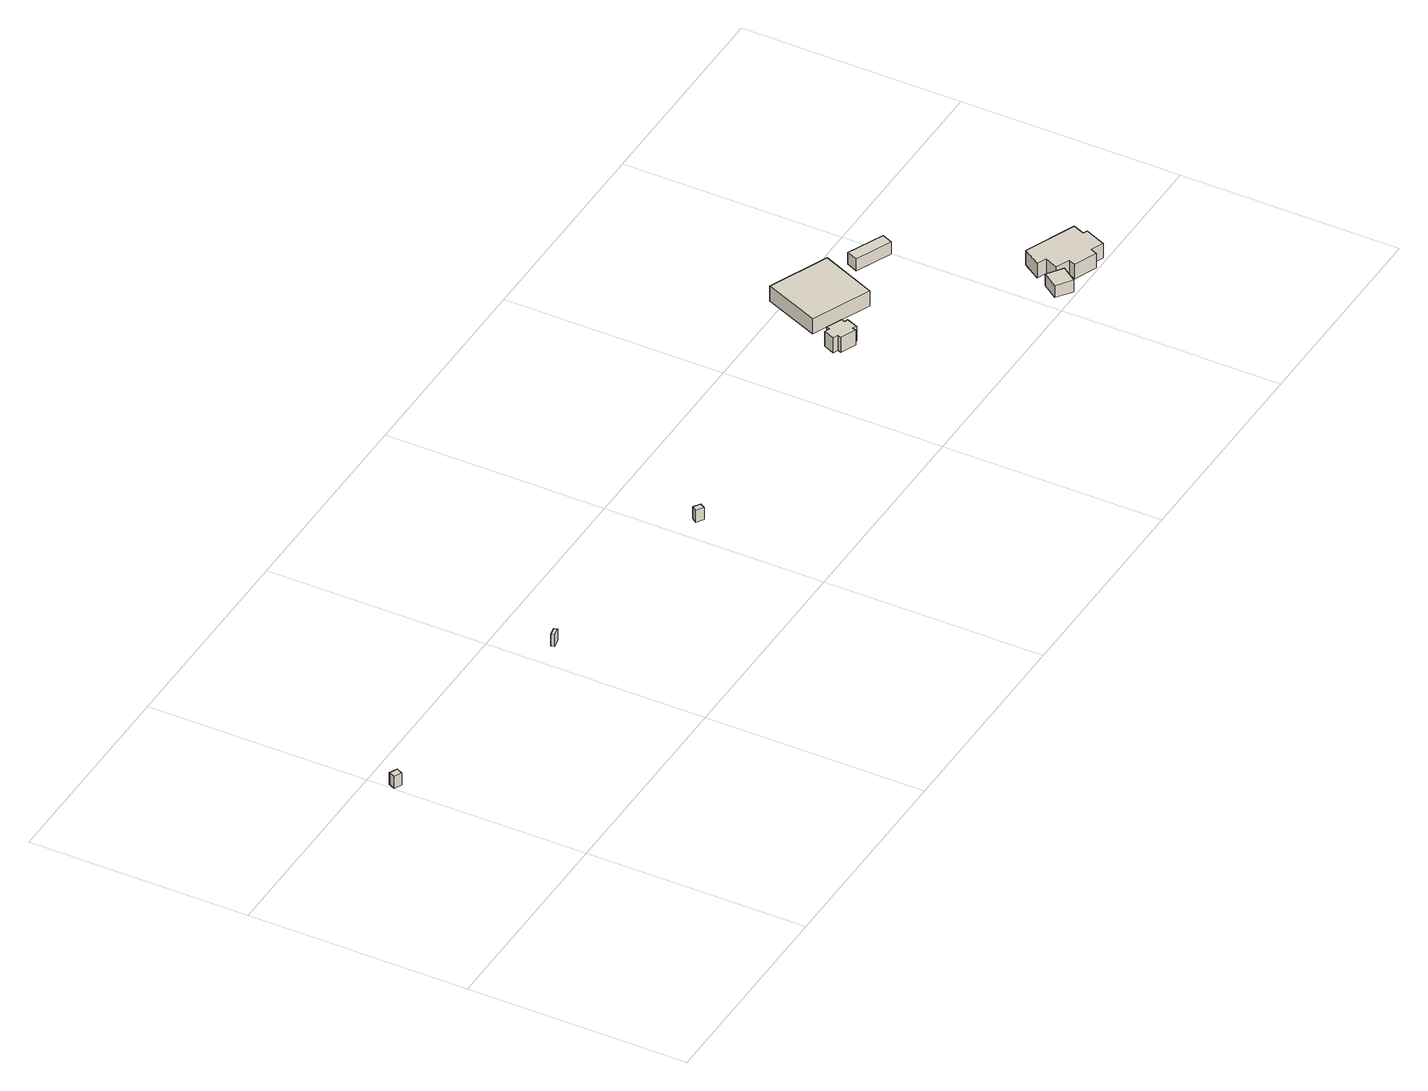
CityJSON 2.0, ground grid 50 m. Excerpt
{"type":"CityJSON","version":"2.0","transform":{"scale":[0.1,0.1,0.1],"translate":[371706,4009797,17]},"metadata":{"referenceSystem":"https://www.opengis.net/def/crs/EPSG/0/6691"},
"CityObjects":{
"building1":{"type":"Building","attributes":{"枝番":1,"利根川水系渡良瀬川洪水浸水想定区域（想定最大規模）.規模":"L2","利根川水系渡良瀬川洪水浸水想定区域（想定最大規模）.浸水ランク":"2","利根川水系渡良瀬川洪水浸水想定区域（想定最大規模）.浸水深":0.97,"利根川水系渡良瀬川洪水浸水想定区域（想定最大規模）.継続時間":11.3,"利根川水系利根川洪水浸水想定区域（計画規模）.規模":"L1","利根川水系利根川洪水浸水想定区域（計画規模）.浸水ランク":"3","利根川水系利根川洪水浸水想定区域（計画規模）.浸水深":3.04,"利根川水系利根川洪水浸水想定区域（想定最大規模）.規模":"L2","利根川水系利根川洪水浸水想定区域（想定最大規模）.浸水ランク":"3","利根川水系利根川洪水浸水想定区域（想定最大規模）.浸水深":4.11,"利根川水系谷田川洪水浸水想定区域（想定最大規模）.規模":"L2","利根川水系谷田川洪水浸水想定区域（想定最大規模）.浸水ランク":"2","利根川水系谷田川洪水浸水想定区域（想定最大規模）.浸水深":0.712,"利根川水系谷田川洪水浸水想定区域（想定最大規模）.継続時間":10.3,"usage":"451","BuildingDetails.prefecture":"10","BuildingDetails.city":"10207","BuildingDetails.surveyYear":2016},"geometry":[{"type":"Solid","lod":"1","boundaries":[[[[0,1,2,3]],[[2,4,5,3]],[[1,6,4,2]],[[0,7,6,1]],[[3,5,7,0]],[[4,6,7,5]]]]}]},
"building2":{"type":"Building","attributes":{"枝番":1,"利根川水系渡良瀬川洪水浸水想定区域（想定最大規模）.規模":"L2","利根川水系渡良瀬川洪水浸水想定区域（想定最大規模）.浸水ランク":"2","利根川水系渡良瀬川洪水浸水想定区域（想定最大規模）.浸水深":1.26,"利根川水系渡良瀬川洪水浸水想定区域（想定最大規模）.継続時間":2.7,"利根川水系利根川洪水浸水想定区域（計画規模）.規模":"L1","利根川水系利根川洪水浸水想定区域（計画規模）.浸水ランク":"3","利根川水系利根川洪水浸水想定区域（計画規模）.浸水深":3.34,"利根川水系利根川洪水浸水想定区域（想定最大規模）.規模":"L2","利根川水系利根川洪水浸水想定区域（想定最大規模）.浸水ランク":"3","利根川水系利根川洪水浸水想定区域（想定最大規模）.浸水深":4.41,"利根川水系谷田川洪水浸水想定区域（想定最大規模）.規模":"L2","利根川水系谷田川洪水浸水想定区域（想定最大規模）.浸水ランク":"2","利根川水系谷田川洪水浸水想定区域（想定最大規模）.浸水深":1.01,"BuildingDetails.prefecture":"10","BuildingDetails.city":"10207"},"geometry":[{"type":"Solid","lod":"1","boundaries":[[[[8,9,10,11]],[[10,12,13,11]],[[9,14,12,10]],[[8,15,14,9]],[[11,13,15,8]],[[12,14,15,13]]]]}]},
"building3":{"type":"Building","attributes":{"枝番":1,"利根川水系渡良瀬川洪水浸水想定区域（想定最大規模）.規模":"L2","利根川水系渡良瀬川洪水浸水想定区域（想定最大規模）.浸水ランク":"2","利根川水系渡良瀬川洪水浸水想定区域（想定最大規模）.浸水深":0.66,"利根川水系利根川洪水浸水想定区域（計画規模）.規模":"L1","利根川水系利根川洪水浸水想定区域（計画規模）.浸水ランク":"2","利根川水系利根川洪水浸水想定区域（計画規模）.浸水深":2.74,"利根川水系利根川洪水浸水想定区域（想定最大規模）.規模":"L2","利根川水系利根川洪水浸水想定区域（想定最大規模）.浸水ランク":"3","利根川水系利根川洪水浸水想定区域（想定最大規模）.浸水深":3.81,"利根川水系谷田川洪水浸水想定区域（想定最大規模）.規模":"L2","利根川水系谷田川洪水浸水想定区域（想定最大規模）.浸水ランク":"1","利根川水系谷田川洪水浸水想定区域（想定最大規模）.浸水深":0.407,"usage":"451","BuildingDetails.prefecture":"10","BuildingDetails.city":"10207","BuildingDetails.surveyYear":2016},"geometry":[{"type":"Solid","lod":"1","boundaries":[[[[16,17,18,19]],[[18,20,21,19]],[[17,22,20,18]],[[16,23,22,17]],[[19,21,23,16]],[[20,22,23,21]]]]}]},
"building4":{"type":"Building","attributes":{"枝番":1,"利根川水系渡良瀬川洪水浸水想定区域（想定最大規模）.規模":"L2","利根川水系渡良瀬川洪水浸水想定区域（想定最大規模）.浸水ランク":"2","利根川水系渡良瀬川洪水浸水想定区域（想定最大規模）.浸水深":0.85,"利根川水系利根川洪水浸水想定区域（計画規模）.規模":"L1","利根川水系利根川洪水浸水想定区域（計画規模）.浸水ランク":"2","利根川水系利根川洪水浸水想定区域（計画規模）.浸水深":1.23,"利根川水系利根川洪水浸水想定区域（想定最大規模）.規模":"L2","利根川水系利根川洪水浸水想定区域（想定最大規模）.浸水ランク":"2","利根川水系利根川洪水浸水想定区域（想定最大規模）.浸水深":2.31,"利根川水系谷田川洪水浸水想定区域（想定最大規模）.規模":"L2","利根川水系谷田川洪水浸水想定区域（想定最大規模）.浸水ランク":"2","利根川水系谷田川洪水浸水想定区域（想定最大規模）.浸水深":0.605,"usage":"422","measuredHeight":4,"BuildingDetails.prefecture":"10","BuildingDetails.city":"10207","BuildingDetails.surveyYear":2016},"geometry":[{"type":"Solid","lod":"1","boundaries":[[[[24,25,26,27,28,29,30,31,32,33,34,35]],[[34,36,37,35]],[[33,38,36,34]],[[32,39,38,33]],[[31,40,39,32]],[[30,41,40,31]],[[29,42,41,30]],[[28,43,42,29]],[[27,44,43,28]],[[26,45,44,27]],[[25,46,45,26]],[[24,47,46,25]],[[35,37,47,24]],[[36,38,39,40,41,42,43,44,45,46,47,37]]]]}]},
"building5":{"type":"Building","attributes":{"枝番":1,"利根川水系利根川洪水浸水想定区域（計画規模）.規模":"L1","利根川水系利根川洪水浸水想定区域（計画規模）.浸水ランク":"2","利根川水系利根川洪水浸水想定区域（計画規模）.浸水深":1.53,"利根川水系利根川洪水浸水想定区域（想定最大規模）.規模":"L2","利根川水系利根川洪水浸水想定区域（想定最大規模）.浸水ランク":"2","利根川水系利根川洪水浸水想定区域（想定最大規模）.浸水深":2.62,"usage":"422","measuredHeight":5.2,"BuildingDetails.prefecture":"10","BuildingDetails.city":"10207","BuildingDetails.surveyYear":2016},"geometry":[{"type":"Solid","lod":"1","boundaries":[[[[48,49,50,51]],[[50,52,53,51]],[[49,54,52,50]],[[48,55,54,49]],[[51,53,55,48]],[[52,54,55,53]]]]}]},
"building6":{"type":"Building","attributes":{"枝番":1,"利根川水系渡良瀬川洪水浸水想定区域（想定最大規模）.規模":"L2","利根川水系渡良瀬川洪水浸水想定区域（想定最大規模）.浸水ランク":"1","利根川水系渡良瀬川洪水浸水想定区域（想定最大規模）.浸水深":0.35,"利根川水系利根川洪水浸水想定区域（計画規模）.規模":"L1","利根川水系利根川洪水浸水想定区域（計画規模）.浸水ランク":"2","利根川水系利根川洪水浸水想定区域（計画規模）.浸水深":2.43,"利根川水系利根川洪水浸水想定区域（想定最大規模）.規模":"L2","利根川水系利根川洪水浸水想定区域（想定最大規模）.浸水ランク":"3","利根川水系利根川洪水浸水想定区域（想定最大規模）.浸水深":3.52,"利根川水系谷田川洪水浸水想定区域（想定最大規模）.規模":"L2","利根川水系谷田川洪水浸水想定区域（想定最大規模）.浸水ランク":"1","利根川水系谷田川洪水浸水想定区域（想定最大規模）.浸水深":0.202,"measuredHeight":3.2,"BuildingDetails.prefecture":"10","BuildingDetails.city":"10207"},"geometry":[{"type":"Solid","lod":"1","boundaries":[[[[56,57,58,59]],[[58,60,61,59]],[[57,62,60,58]],[[56,63,62,57]],[[59,61,63,56]],[[60,62,63,61]]]]}]},
"building7":{"type":"Building","attributes":{"枝番":1,"利根川水系利根川洪水浸水想定区域（計画規模）.規模":"L1","利根川水系利根川洪水浸水想定区域（計画規模）.浸水ランク":"2","利根川水系利根川洪水浸水想定区域（計画規模）.浸水深":1.63,"利根川水系利根川洪水浸水想定区域（想定最大規模）.規模":"L2","利根川水系利根川洪水浸水想定区域（想定最大規模）.浸水ランク":"2","利根川水系利根川洪水浸水想定区域（想定最大規模）.浸水深":2.72,"usage":"422","BuildingDetails.prefecture":"10","BuildingDetails.city":"10207","BuildingDetails.surveyYear":2016},"geometry":[{"type":"Solid","lod":"1","boundaries":[[[[64,65,66,67]],[[66,68,69,67]],[[65,70,68,66]],[[64,71,70,65]],[[67,69,71,64]],[[68,70,71,69]]]]}]},
"building8":{"type":"Building","attributes":{"枝番":1,"利根川水系渡良瀬川洪水浸水想定区域（想定最大規模）.規模":"L2","利根川水系渡良瀬川洪水浸水想定区域（想定最大規模）.浸水ランク":"1","利根川水系渡良瀬川洪水浸水想定区域（想定最大規模）.浸水深":0.25,"利根川水系利根川洪水浸水想定区域（計画規模）.規模":"L1","利根川水系利根川洪水浸水想定区域（計画規模）.浸水ランク":"2","利根川水系利根川洪水浸水想定区域（計画規模）.浸水深":2.33,"利根川水系利根川洪水浸水想定区域（想定最大規模）.規模":"L2","利根川水系利根川洪水浸水想定区域（想定最大規模）.浸水ランク":"3","利根川水系利根川洪水浸水想定区域（想定最大規模）.浸水深":3.42,"利根川水系谷田川洪水浸水想定区域（想定最大規模）.規模":"L2","利根川水系谷田川洪水浸水想定区域（想定最大規模）.浸水ランク":"1","利根川水系谷田川洪水浸水想定区域（想定最大規模）.浸水深":0.002,"usage":"411","measuredHeight":4.5,"BuildingDetails.prefecture":"10","BuildingDetails.city":"10207","BuildingDetails.surveyYear":2016},"geometry":[{"type":"Solid","lod":"1","boundaries":[[[[72,73,74,75,76,77,78,79,80,81,82,83]],[[82,84,85,83]],[[81,86,84,82]],[[80,87,86,81]],[[79,88,87,80]],[[78,89,88,79]],[[77,90,89,78]],[[76,91,90,77]],[[75,92,91,76]],[[74,93,92,75]],[[73,94,93,74]],[[72,95,94,73]],[[83,85,95,72]],[[84,86,87,88,89,90,91,92,93,94,95,85]]]]}]}
},
"vertices":[
[2,438,3],[9,453,3],[27,445,3],[19,430,3],[27,445,33],[19,430,33],[9,453,33],[2,438,33],
[559,383,2],[578,387,2],[580,379,2],[561,375,2],[580,379,32],[561,375,32],[578,387,32],[559,383,32],
[1044,315,7],[1052,327,7],[1067,317,7],[1060,305,7],[1067,317,37],[1060,305,37],[1052,327,37],[1044,315,37],
[1658,318,14],[1662,326,14],[1650,330,14],[1661,356,14],[1673,351,14],[1676,359,14],[1711,344,14],[1708,336,14],[1716,333,14],[1706,307,14],[1697,311,14],[1694,303,14],[1697,311,52],[1694,303,52],[1706,307,52],[1716,333,52],[1708,336,52],[1711,344,52],[1676,359,52],[1673,351,52],[1661,356,52],[1650,330,52],[1662,326,52],[1658,318,52],
[1682,394,16],[1735,521,16],[1871,464,16],[1817,337,16],[1871,464,54],[1817,337,54],[1735,521,54],[1682,394,54],
[2029,31,5],[2054,66,5],[2089,41,5],[2064,6,5],[2089,41,35],[2064,6,35],[2054,66,35],[2029,31,35],
[1905,416,15],[1916,441,15],[1998,405,15],[1987,380,15],[1998,405,45],[1987,380,45],[1916,441,45],[1905,416,45],
[2099,23,7],[2106,39,7],[2075,52,7],[2088,82,7],[2066,91,7],[2093,131,7],[2208,83,7],[2197,57,7],[2207,53,7],[2186,5,7],[2158,17,7],[2151,2,7],[2158,17,44],[2151,2,44],[2186,5,44],[2207,53,44],[2197,57,44],[2208,83,44],[2093,131,44],[2066,91,44],[2088,82,44],[2075,52,44],[2106,39,44],[2099,23,44]
]}
